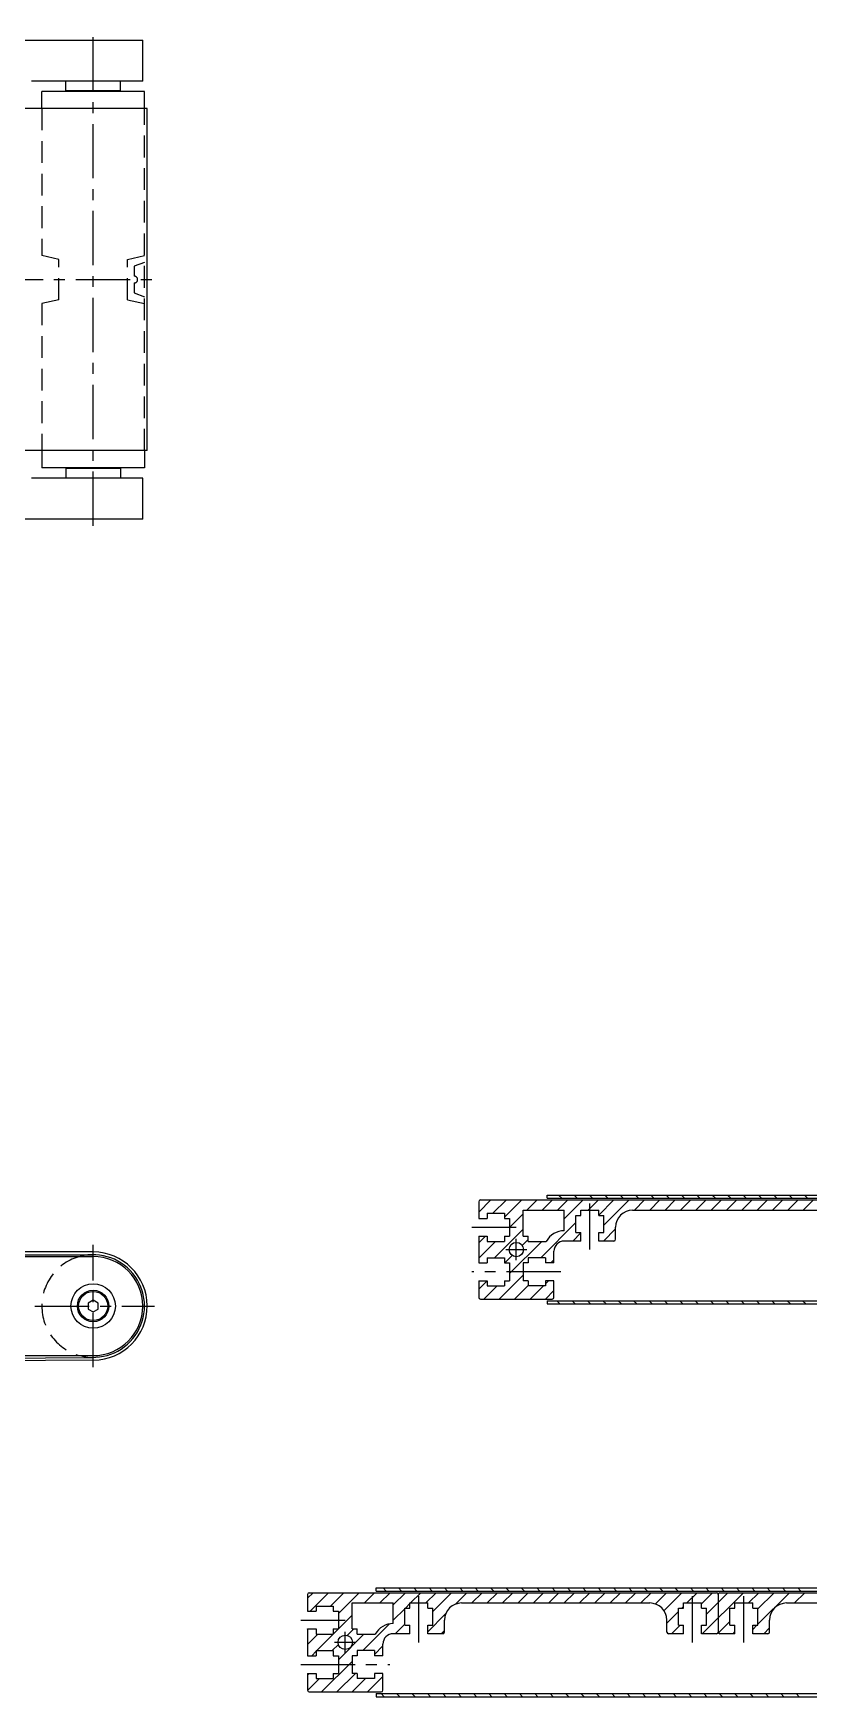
# Model space of a CAD drawing. Extents: x 0 to 1550, y -8 to 536.
# Drawn here: x 1028 to 1254.7, y 40.3 to 526.5 of the extents above; entities that cross this region are included whole.
import ezdxf

# ---------------------------------------------------------------- set-up
doc = ezdxf.new("R2010")
doc.units = 0
doc.header["$LTSCALE"] = 0.5
doc.linetypes.add('CENTER', pattern=[50.8, 31.75, -6.35, 6.35, -6.35])
doc.linetypes.add('DASHED', pattern=[19.05, 12.7, -6.35])
for name, color, linetype in [('MSM_CENTER', 1, 'CENTER'), ('MSM_CONTINUOUS', 7, 'CONTINUOUS'), ('MSM_DASHED', 4, 'DASHED'), ('MSM_NARROW', 5, 'CONTINUOUS')]:
    doc.layers.add(name, color=color, linetype=linetype)

msp = doc.modelspace()

# ---------------------------------------------------------------- linework, layer by layer
at = {"layer": 'MSM_CENTER'}
for p, q in [((1045.55, 382.54), (1045.55, 526.54)), ((227.65, 454.54), (1063.45, 454.54)), ((1190.73, 170.99), (1190.73, 184.51)), ((1156.23, 177.51), (1169.23, 177.51)), ((1045.55, 136.6), (1045.55, 172.4)), ((1166.13, 171.01), (1172.33, 171.01)), ((1169.23, 167.91), (1169.23, 174.11)), ((1182.23, 164.51), (1156.23, 164.51)), ((1028.55, 154.5), (1063.45, 154.5)), ((1140.73, 56.11), (1140.73, 69.7)), ((1220.73, 56.11), (1220.73, 69.7)), ((1235.73, 56.11), (1235.73, 69.7)), ((1106.23, 62.7), (1119.23, 62.7)), ((1119.23, 53.1), (1119.23, 59.3)), ((1116.13, 56.2), (1122.33, 56.2)), ((1106.23, 49.7), (1132.23, 49.7))]:
    msp.add_line(p, q, dxfattribs=at)
at = {"layer": 'MSM_CONTINUOUS'}
for p, q in [((231.05, 524.54), (1060.05, 524.54)), ((1060.05, 512.54), (1060.05, 524.54)), ((1060.05, 512.54), (1027.55, 512.54)), ((1037.55, 509.74), (1037.55, 512.54)), ((1053.55, 509.74), (1053.55, 512.54)), ((1060.55, 509.54), (1030.55, 509.54)), ((1030.55, 504.54), (1030.55, 509.54)), ((1053.55, 509.74), (1037.55, 509.74)), ((1039.55, 509.54), (1039.55, 509.74)), ((1051.55, 509.54), (1051.55, 509.74)), ((1060.55, 504.54), (1060.55, 509.54)), ((1061.35, 504.54), (229.75, 504.54)), ((1061.35, 404.54), (1061.35, 504.54)), ((1061.35, 404.54), (229.75, 404.54)), ((1030.55, 404.54), (1030.55, 399.54)), ((1060.55, 404.54), (1060.55, 399.54)), ((1060.55, 399.54), (1030.55, 399.54)), ((1053.55, 399.34), (1037.55, 399.34)), ((1037.55, 399.34), (1037.55, 396.54)), ((1039.55, 399.54), (1039.55, 399.34)), ((1051.55, 399.54), (1051.55, 399.34)), ((1053.55, 399.34), (1053.55, 396.54)), ((1060.05, 396.54), (1027.55, 396.54)), ((1060.05, 384.54), (1060.05, 396.54)), ((1060.05, 384.54), (231.04, 384.54)), ((1158.23, 185.01), (1158.23, 180.11)), ((1158.73, 185.51), (1277.73, 185.51)), ((1178.23, 186.01), (1178.23, 186.91)), ((1178.23, 186.91), (1478.23, 186.91)), ((1178.23, 186.01), (1478.23, 186.01)), ((1158.23, 180.11), (1160.73, 180.11)), ((1160.73, 181.61), (1160.73, 180.11)), ((1160.73, 181.61), (1165.73, 181.61)), ((1165.73, 181.61), (1165.73, 180.11)), ((1165.73, 180.11), (1167.23, 180.11)), ((1167.23, 180.11), (1167.23, 174.91)), ((1171.23, 182.51), (1183.23, 182.51)), ((1171.23, 174.91), (1171.23, 182.51)), ((1183.23, 176.51), (1183.23, 182.51)), ((1186.63, 181.01), (1188.13, 181.01)), ((1186.63, 176.01), (1186.63, 181.01)), ((1188.13, 182.51), (1193.33, 182.51)), ((1188.13, 181.01), (1188.13, 182.51)), ((1193.33, 181.01), (1193.33, 182.51)), ((1193.33, 181.01), (1194.83, 181.01)), ((1194.83, 176.01), (1194.83, 181.01)), ((1203.23, 182.51), (1258.23, 182.51)), ((1186.63, 176.01), (1188.13, 176.01)), ((1188.13, 173.51), (1188.13, 176.01)), ((1193.33, 173.51), (1193.33, 176.01)), ((1193.33, 176.01), (1194.83, 176.01)), ((1198.23, 174.01), (1198.23, 177.51)), ((1045.55, 170.3), (245.55, 170.3)), ((1158.23, 174.91), (1160.73, 174.91)), ((1158.23, 174.91), (1158.23, 167.11)), ((1160.73, 174.91), (1160.73, 173.41)), ((1160.73, 173.41), (1165.73, 173.41)), ((1165.73, 174.91), (1165.73, 173.41)), ((1165.73, 174.91), (1167.23, 174.91)), ((1171.23, 174.91), (1172.73, 174.91)), ((1172.73, 173.41), (1172.73, 174.91)), ((1172.73, 173.41), (1177.98, 173.41)), ((1180.23, 167.11), (1180.23, 170.51)), ((1188.13, 173.51), (1183.23, 173.51)), ((1197.73, 173.51), (1193.33, 173.51)), ((245.55, 169.5), (1045.55, 169.5)), ((245.55, 169), (1045.55, 169)), ((1158.23, 167.11), (1160.73, 167.11)), ((1160.73, 168.61), (1160.73, 167.11)), ((1160.73, 168.61), (1165.73, 168.61)), ((1165.73, 168.61), (1165.73, 167.11)), ((1165.73, 167.11), (1167.23, 167.11)), ((1167.23, 167.11), (1167.23, 161.91)), ((1171.23, 167.11), (1171.23, 161.91)), ((1172.73, 167.11), (1171.23, 167.11)), ((1172.73, 168.61), (1172.73, 167.11)), ((1177.73, 168.61), (1172.73, 168.61)), ((1177.73, 168.61), (1177.73, 167.11)), ((1180.23, 167.11), (1177.73, 167.11)), ((1158.23, 161.91), (1160.73, 161.91)), ((1158.23, 161.91), (1158.23, 157.01)), ((1160.73, 161.91), (1160.73, 160.41)), ((1165.73, 161.91), (1165.73, 160.41)), ((1165.73, 161.91), (1167.23, 161.91)), ((1172.73, 161.91), (1171.23, 161.91)), ((1172.73, 161.91), (1172.73, 160.41)), ((1180.23, 161.91), (1177.73, 161.91)), ((1177.73, 161.91), (1177.73, 160.41)), ((1180.23, 157.01), (1180.23, 161.91)), ((1045.55, 156.23), (1044.05, 155.37)), ((1047.05, 155.37), (1045.55, 156.23)), ((1158.73, 156.51), (1179.73, 156.51)), ((1160.73, 160.41), (1165.73, 160.41)), ((1177.73, 160.41), (1172.73, 160.41)), ((1178.23, 156.01), (1178.23, 155.11)), ((1178.23, 156.01), (1478.23, 156.01)), ((1044.05, 155.37), (1044.05, 153.63)), ((1044.05, 153.63), (1045.55, 152.77)), ((1045.55, 152.77), (1047.05, 153.63)), ((1047.05, 153.63), (1047.05, 155.37)), ((1178.23, 155.11), (1478.23, 155.11)), ((770.55, 140), (1045.55, 140)), ((770.55, 137.1), (1045.68, 139.5)), ((1045.68, 138.7), (770.55, 136.3)), ((1108.23, 70.2), (1108.23, 65.3)), ((1108.73, 70.7), (1227.73, 70.7)), ((1128.23, 72.1), (1528.23, 72.1)), ((1128.23, 71.2), (1128.23, 72.1)), ((1128.23, 71.2), (1528.23, 71.2)), ((1228.23, 70.2), (1228.23, 59.2)), ((1228.73, 70.7), (1277.73, 70.7)), ((1108.23, 65.3), (1110.73, 65.3)), ((1110.73, 66.8), (1110.73, 65.3)), ((1110.73, 66.8), (1115.73, 66.8)), ((1115.73, 66.8), (1115.73, 65.3)), ((1115.73, 65.3), (1117.23, 65.3)), ((1117.23, 65.3), (1117.23, 60.1)), ((1121.23, 67.7), (1133.23, 67.7)), ((1121.23, 60.1), (1121.23, 67.7)), ((1133.23, 61.7), (1133.23, 67.7)), ((1136.63, 66.2), (1138.13, 66.2)), ((1136.63, 61.2), (1136.63, 66.2)), ((1138.13, 67.7), (1143.33, 67.7)), ((1138.13, 66.2), (1138.13, 67.7)), ((1143.33, 66.2), (1143.33, 67.7)), ((1143.33, 66.2), (1144.83, 66.2)), ((1144.83, 61.2), (1144.83, 66.2)), ((1153.23, 67.7), (1208.23, 67.7)), ((1216.63, 66.2), (1218.13, 66.2)), ((1216.63, 61.2), (1216.63, 66.2)), ((1218.13, 67.7), (1223.33, 67.7)), ((1218.13, 66.2), (1218.13, 67.7)), ((1223.33, 66.2), (1223.33, 67.7)), ((1223.33, 66.2), (1224.83, 66.2)), ((1224.83, 61.2), (1224.83, 66.2)), ((1231.63, 66.2), (1233.13, 66.2)), ((1231.63, 61.2), (1231.63, 66.2)), ((1233.13, 67.7), (1238.33, 67.7)), ((1233.13, 66.2), (1233.13, 67.7)), ((1238.33, 66.2), (1238.33, 67.7)), ((1238.33, 66.2), (1239.83, 66.2)), ((1239.83, 61.2), (1239.83, 66.2)), ((1248.23, 67.7), (1258.23, 67.7)), ((1108.23, 60.1), (1110.73, 60.1)), ((1108.23, 60.1), (1108.23, 52.3)), ((1110.73, 60.1), (1110.73, 58.6)), ((1110.73, 58.6), (1115.73, 58.6)), ((1115.73, 60.1), (1115.73, 58.6)), ((1115.73, 60.1), (1117.23, 60.1)), ((1121.23, 60.1), (1122.73, 60.1)), ((1122.73, 58.6), (1122.73, 60.1)), ((1122.73, 58.6), (1127.98, 58.6)), ((1138.13, 58.7), (1133.23, 58.7)), ((1136.63, 61.2), (1138.13, 61.2)), ((1138.13, 58.7), (1138.13, 61.2)), ((1143.33, 58.7), (1143.33, 61.2)), ((1143.33, 61.2), (1144.83, 61.2)), ((1147.73, 58.7), (1143.33, 58.7)), ((1148.23, 59.2), (1148.23, 62.7)), ((1213.23, 59.2), (1213.23, 62.7)), ((1218.13, 58.7), (1213.73, 58.7)), ((1216.63, 61.2), (1218.13, 61.2)), ((1218.13, 58.7), (1218.13, 61.2)), ((1223.33, 58.7), (1223.33, 61.2)), ((1223.33, 61.2), (1224.83, 61.2)), ((1227.73, 58.7), (1223.33, 58.7)), ((1233.13, 58.7), (1228.73, 58.7)), ((1231.63, 61.2), (1233.13, 61.2)), ((1233.13, 58.7), (1233.13, 61.2)), ((1238.33, 58.7), (1238.33, 61.2)), ((1238.33, 61.2), (1239.83, 61.2)), ((1242.73, 58.7), (1238.33, 58.7)), ((1243.23, 59.2), (1243.23, 62.7)), ((1110.73, 53.8), (1110.73, 52.3)), ((1110.73, 53.8), (1115.73, 53.8)), ((1115.73, 53.8), (1115.73, 52.3)), ((1122.73, 53.8), (1122.73, 52.3)), ((1127.73, 53.8), (1122.73, 53.8)), ((1127.73, 53.8), (1127.73, 52.3)), ((1130.23, 52.3), (1130.23, 55.7)), ((1108.23, 52.3), (1110.73, 52.3)), ((1115.73, 52.3), (1117.23, 52.3)), ((1117.23, 52.3), (1117.23, 47.1)), ((1121.23, 52.3), (1121.23, 47.1)), ((1122.73, 52.3), (1121.23, 52.3)), ((1130.23, 52.3), (1127.73, 52.3)), ((1108.23, 47.1), (1110.73, 47.1)), ((1108.23, 47.1), (1108.23, 42.2)), ((1110.73, 47.1), (1110.73, 45.6)), ((1110.73, 45.6), (1115.73, 45.6)), ((1115.73, 47.1), (1115.73, 45.6)), ((1115.73, 47.1), (1117.23, 47.1)), ((1122.73, 47.1), (1121.23, 47.1)), ((1122.73, 47.1), (1122.73, 45.6)), ((1127.73, 45.6), (1122.73, 45.6)), ((1130.23, 47.1), (1127.73, 47.1)), ((1127.73, 47.1), (1127.73, 45.6)), ((1130.23, 42.2), (1130.23, 47.1)), ((1108.73, 41.7), (1129.73, 41.7)), ((1128.23, 41.2), (1528.23, 41.2)), ((1128.23, 41.2), (1128.23, 40.3)), ((1128.23, 40.3), (1528.23, 40.3))]:
    msp.add_line(p, q, dxfattribs=at)
for centre, radius in [((1169.23, 171.01), 2.1), ((1045.55, 154.5), 6.5), ((1045.55, 154.5), 4.6), ((1045.55, 154.5), 4.25), ((1119.23, 56.2), 2.1)]:
    msp.add_circle(centre, radius, dxfattribs=at)
for centre, radius, start, end in [((1158.73, 185.01), 0.5, 90, 180), ((1203.23, 177.51), 5, 90, 180), ((1183.23, 170.51), 6, 90, 151.0967), ((1045.55, 154.5), 15.8, 270.4998, 90), ((1183.23, 170.51), 3, 90, 180), ((1197.73, 174.01), 0.5, 270, 0), ((1045.55, 154.5), 15, 255.1649, 104.8351), ((1045.55, 154.5), 14.5, 270, 90), ((1158.73, 157.01), 0.5, 180, 270), ((1179.73, 157.01), 0.5, 270, 0), ((1108.73, 70.2), 0.5, 90, 180), ((1227.73, 70.2), 0.5, 0, 90), ((1228.73, 70.2), 0.5, 90, 180), ((1153.23, 62.7), 5, 90, 180), ((1208.23, 62.7), 5, 0, 90), ((1248.23, 62.7), 5, 90, 180), ((1133.23, 55.7), 6, 90, 151.0967), ((1133.23, 55.7), 3, 90, 180), ((1147.73, 59.2), 0.5, 270, 0), ((1213.73, 59.2), 0.5, 180, 270), ((1227.73, 59.2), 0.5, 270, 360), ((1228.73, 59.2), 0.5, 180, 270), ((1242.73, 59.2), 0.5, 270, 0), ((1108.73, 42.2), 0.5, 180, 270), ((1129.73, 42.2), 0.5, 270, 0)]:
    msp.add_arc(centre, radius, start, end, dxfattribs=at)
at = {"layer": 'MSM_DASHED'}
for p, q in [((1030.55, 504.54), (1030.55, 461.54)), ((1060.55, 404.54), (1060.55, 504.54)), ((1035.55, 460.44), (1030.55, 461.54)), ((1035.55, 448.64), (1035.55, 460.44)), ((1055.55, 460.44), (1060.55, 461.54)), ((1055.55, 448.64), (1055.55, 460.44)), ((1060.55, 459.54), (1057.55, 458.44)), ((1057.55, 458.44), (1057.55, 455.54)), ((1057.55, 453.54), (1057.55, 450.64)), ((1035.55, 448.64), (1030.55, 447.54)), ((1030.55, 447.54), (1030.55, 404.54)), ((1055.55, 448.64), (1060.55, 447.54)), ((1057.55, 450.64), (1060.55, 449.54))]:
    msp.add_line(p, q, dxfattribs=at)
for centre, radius, start, end in [((1057.55, 454.54), 1, 270, 90), ((1045.55, 154.5), 15, 104.8351, 255.1649)]:
    msp.add_arc(centre, radius, start, end, dxfattribs=at)
at = {"layer": 'MSM_NARROW'}
for p, q in [((1158.23, 181.93), (1161.82, 185.51)), ((1162.41, 181.61), (1166.31, 185.51)), ((1165.73, 180.45), (1170.8, 185.51)), ((1172.29, 182.51), (1175.29, 185.51)), ((1176.78, 182.51), (1179.78, 185.51)), ((1181.27, 182.51), (1184.27, 185.51)), ((1182.5, 186.01), (1181.6, 186.91)), ((1183.23, 179.99), (1188.76, 185.51)), ((1186.99, 186.01), (1186.09, 186.91)), ((1190.25, 182.51), (1193.25, 185.51)), ((1191.48, 186.01), (1190.58, 186.91)), ((1193.33, 181.11), (1197.74, 185.51)), ((1194.83, 178.12), (1202.23, 185.51)), ((1195.97, 186.01), (1195.07, 186.91)), ((1200.46, 186.01), (1199.56, 186.91)), ((1203.72, 182.51), (1206.72, 185.51)), ((1204.95, 186.01), (1204.05, 186.91)), ((1208.21, 182.51), (1211.21, 185.51)), ((1209.44, 186.01), (1208.54, 186.91)), ((1212.7, 182.51), (1215.7, 185.51)), ((1213.93, 186.01), (1213.03, 186.91)), ((1217.19, 182.51), (1220.19, 185.51)), ((1218.42, 186.01), (1217.52, 186.91)), ((1221.68, 182.51), (1224.68, 185.51)), ((1222.91, 186.01), (1222.01, 186.91)), ((1226.17, 182.51), (1229.17, 185.51)), ((1227.4, 186.01), (1226.5, 186.91)), ((1230.66, 182.51), (1233.66, 185.51)), ((1231.89, 186.01), (1230.99, 186.91)), ((1235.15, 182.51), (1238.15, 185.51)), ((1236.38, 186.01), (1235.48, 186.91)), ((1239.64, 182.51), (1242.64, 185.51)), ((1240.87, 186.01), (1239.97, 186.91)), ((1244.13, 182.51), (1247.13, 185.51)), ((1245.36, 186.01), (1244.46, 186.91)), ((1248.62, 182.51), (1251.62, 185.51)), ((1249.85, 186.01), (1248.95, 186.91)), ((1253.11, 182.51), (1256.11, 185.51)), ((1254.34, 186.01), (1253.44, 186.91)), ((1167.23, 177.46), (1171.23, 181.46)), ((1162.88, 168.61), (1171.23, 176.97)), ((1176.35, 168.61), (1186.63, 178.9)), ((1185.74, 173.51), (1188.13, 175.91)), ((1194.72, 173.51), (1198.23, 177.03)), ((1158.23, 172.95), (1160.2, 174.91)), ((1158.23, 168.46), (1163.19, 173.41)), ((1167.23, 163.99), (1176.66, 173.41)), ((1170.96, 172.21), (1172.73, 173.98)), ((1165.87, 167.11), (1168.04, 169.29)), ((1179.34, 167.11), (1180.23, 168.01)), ((1158.23, 159.48), (1160.67, 161.91)), ((1164.25, 156.51), (1171.23, 163.5)), ((1168.74, 156.51), (1172.73, 160.51)), ((1177.73, 161.02), (1178.63, 161.91)), ((1159.76, 156.51), (1163.66, 160.41)), ((1173.23, 156.51), (1177.13, 160.41)), ((1177.72, 156.51), (1180.23, 159.03)), ((1181.97, 155.11), (1181.07, 156.01)), ((1186.46, 155.11), (1185.56, 156.01)), ((1190.95, 155.11), (1190.05, 156.01)), ((1195.44, 155.11), (1194.54, 156.01)), ((1199.93, 155.11), (1199.03, 156.01)), ((1204.42, 155.11), (1203.52, 156.01)), ((1208.91, 155.11), (1208.01, 156.01)), ((1213.4, 155.11), (1212.5, 156.01)), ((1217.89, 155.11), (1216.99, 156.01)), ((1222.38, 155.11), (1221.48, 156.01)), ((1226.87, 155.11), (1225.97, 156.01)), ((1231.36, 155.11), (1230.46, 156.01)), ((1235.85, 155.11), (1234.95, 156.01)), ((1240.34, 155.11), (1239.44, 156.01)), ((1244.83, 155.11), (1243.93, 156.01)), ((1249.32, 155.11), (1248.42, 156.01)), ((1253.81, 155.11), (1252.91, 156.01)), ((1108.23, 69.07), (1109.86, 70.7)), ((1108.95, 65.3), (1114.35, 70.7)), ((1114.94, 66.8), (1118.84, 70.7)), ((1117.23, 64.6), (1123.33, 70.7)), ((1124.82, 67.7), (1127.82, 70.7)), ((1129.31, 67.7), (1132.31, 70.7)), ((1131.18, 71.2), (1130.28, 72.1)), ((1133.23, 67.13), (1136.8, 70.7)), ((1135.67, 71.2), (1134.77, 72.1)), ((1138.29, 67.7), (1141.29, 70.7)), ((1140.16, 71.2), (1139.26, 72.1)), ((1142.78, 67.7), (1145.78, 70.7)), ((1144.65, 71.2), (1143.75, 72.1)), ((1144.83, 65.26), (1150.27, 70.7)), ((1149.14, 71.2), (1148.24, 72.1)), ((1151.42, 67.36), (1154.76, 70.7)), ((1153.63, 71.2), (1152.73, 72.1)), ((1156.25, 67.7), (1159.25, 70.7)), ((1158.12, 71.2), (1157.22, 72.1)), ((1160.74, 67.7), (1163.74, 70.7)), ((1162.61, 71.2), (1161.71, 72.1)), ((1165.23, 67.7), (1168.23, 70.7)), ((1167.1, 71.2), (1166.2, 72.1)), ((1169.72, 67.7), (1172.72, 70.7)), ((1171.59, 71.2), (1170.69, 72.1)), ((1174.21, 67.7), (1177.21, 70.7)), ((1176.08, 71.2), (1175.18, 72.1)), ((1178.7, 67.7), (1181.7, 70.7)), ((1180.57, 71.2), (1179.67, 72.1)), ((1183.19, 67.7), (1186.19, 70.7)), ((1185.06, 71.2), (1184.16, 72.1)), ((1187.68, 67.7), (1190.68, 70.7)), ((1189.55, 71.2), (1188.65, 72.1)), ((1192.17, 67.7), (1195.17, 70.7)), ((1194.05, 71.2), (1193.15, 72.1)), ((1196.66, 67.7), (1199.66, 70.7)), ((1198.54, 71.2), (1197.64, 72.1)), ((1201.15, 67.7), (1204.15, 70.7)), ((1203.03, 71.2), (1202.13, 72.1)), ((1205.64, 67.7), (1208.64, 70.7)), ((1207.52, 71.2), (1206.62, 72.1)), ((1209.86, 67.43), (1213.13, 70.7)), ((1212.01, 71.2), (1211.11, 72.1)), ((1212.4, 65.47), (1217.62, 70.7)), ((1216.5, 71.2), (1215.6, 72.1)), ((1219.11, 67.7), (1222.11, 70.7)), ((1220.99, 71.2), (1220.09, 72.1)), ((1223.33, 67.43), (1226.6, 70.7)), ((1223.59, 58.7), (1235.59, 70.7)), ((1225.48, 71.2), (1224.58, 72.1)), ((1224.83, 64.44), (1231.09, 70.7)), ((1229.97, 71.2), (1229.07, 72.1)), ((1234.46, 71.2), (1233.56, 72.1)), ((1237.08, 67.7), (1240.08, 70.7)), ((1238.95, 71.2), (1238.05, 72.1)), ((1239.83, 65.97), (1244.57, 70.7)), ((1239.83, 61.48), (1249.06, 70.7)), ((1243.44, 71.2), (1242.54, 72.1)), ((1247.93, 71.2), (1247.03, 72.1)), ((1250.55, 67.7), (1253.55, 70.7)), ((1252.42, 71.2), (1251.52, 72.1)), ((1117.23, 60.11), (1121.23, 64.11)), ((1133.23, 62.64), (1136.63, 66.04)), ((1136.79, 66.2), (1138.13, 67.54)), ((1143.33, 59.27), (1148.57, 64.51)), ((1213.23, 61.82), (1216.63, 65.22)), ((1217.61, 66.2), (1218.13, 66.72)), ((1108.23, 60.09), (1108.24, 60.1)), ((1108.23, 55.6), (1111.23, 58.6)), ((1110.92, 53.8), (1115.72, 58.6)), ((1115.73, 58.61), (1117.22, 60.1)), ((1117.23, 51.13), (1124.7, 58.6)), ((1119.83, 58.21), (1121.71, 60.1)), ((1124.39, 53.8), (1132.2, 61.61)), ((1133.78, 58.7), (1136.63, 61.55)), ((1147.25, 58.7), (1148.23, 59.68)), ((1214.6, 58.7), (1217.1, 61.2)), ((1228.31, 58.93), (1231.63, 62.26)), ((1232.57, 58.7), (1233.13, 59.27)), ((1238.33, 59.98), (1239.56, 61.2)), ((1241.55, 58.7), (1243.23, 60.39)), ((1109.42, 52.3), (1110.73, 53.61)), ((1115.41, 53.8), (1117.22, 55.61)), ((1127.73, 52.65), (1130.23, 55.15)), ((1112.29, 41.7), (1121.23, 50.64)), ((1108.23, 46.62), (1108.71, 47.1)), ((1108.24, 42.13), (1111.7, 45.6)), ((1116.78, 41.7), (1122.18, 47.1)), ((1121.27, 41.7), (1125.17, 45.6)), ((1125.76, 41.7), (1130.23, 46.17)), ((1130.65, 40.3), (1129.75, 41.2)), ((1135.14, 40.3), (1134.24, 41.2)), ((1139.63, 40.3), (1138.73, 41.2)), ((1144.12, 40.3), (1143.22, 41.2)), ((1148.61, 40.3), (1147.71, 41.2)), ((1153.1, 40.3), (1152.2, 41.2)), ((1157.59, 40.3), (1156.69, 41.2)), ((1162.08, 40.3), (1161.18, 41.2)), ((1166.57, 40.3), (1165.67, 41.2)), ((1171.06, 40.3), (1170.16, 41.2)), ((1175.55, 40.3), (1174.65, 41.2)), ((1180.04, 40.3), (1179.14, 41.2)), ((1184.53, 40.3), (1183.63, 41.2)), ((1189.02, 40.3), (1188.12, 41.2)), ((1193.51, 40.3), (1192.61, 41.2)), ((1198, 40.3), (1197.1, 41.2)), ((1202.49, 40.3), (1201.59, 41.2)), ((1206.98, 40.3), (1206.08, 41.2)), ((1211.47, 40.3), (1210.57, 41.2)), ((1215.96, 40.3), (1215.06, 41.2)), ((1220.45, 40.3), (1219.55, 41.2)), ((1224.95, 40.3), (1224.05, 41.2)), ((1229.44, 40.3), (1228.54, 41.2)), ((1233.93, 40.3), (1233.03, 41.2)), ((1238.42, 40.3), (1237.52, 41.2)), ((1242.91, 40.3), (1242.01, 41.2)), ((1247.4, 40.3), (1246.5, 41.2)), ((1251.89, 40.3), (1250.99, 41.2))]:
    msp.add_line(p, q, dxfattribs=at)

doc.saveas('drawing.dxf')
